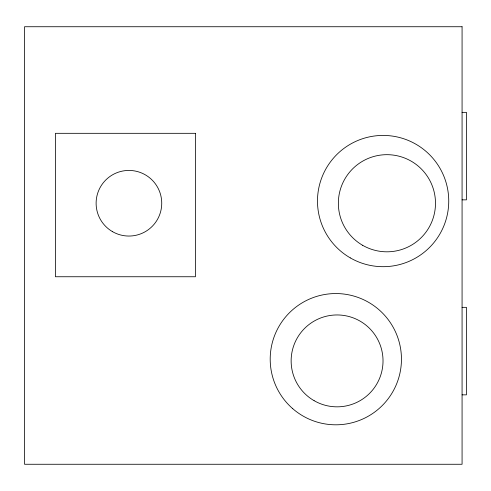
<?xml version="1.0" encoding="UTF-8"?>
<svg xmlns="http://www.w3.org/2000/svg" width="491" height="491" viewBox="0 0 491 491"><rect width="100%" height="100%" fill="white"/><g stroke="black" fill="none" stroke-linecap="round" stroke-linejoin="round"><path stroke-width="0.74" d="M462.074 112.353L466.45 112.353L466.45 199.855L462.074 199.855M462.074 307.341L466.45 307.341L466.45 394.85L462.074 394.85M462.074 26.735L24.55 26.735L24.55 464.265L462.074 464.265L462.074 26.735M195.43 133.319L55.422 133.319L55.422 276.746L195.43 276.746L195.43 133.319M292.74 408.684A65.628 65.628 0 0 0 400.239 371.742A65.628 65.628 0 0 0 314.492 297.116A65.628 65.628 0 0 0 292.74 408.684M350.298 257.892A65.628 65.628 0 0 0 448.743 201.052A65.628 65.628 0 0 0 350.298 144.219A65.628 65.628 0 0 0 350.298 257.892M314.111 400.681A45.939 45.939 0 0 0 383.023 360.891A45.939 45.939 0 0 0 314.111 321.108A45.939 45.939 0 0 0 314.111 400.681M362.64 245.304A48.566 48.566 0 0 0 435.492 203.243A48.566 48.566 0 0 0 362.64 161.183A48.566 48.566 0 0 0 362.64 245.304M112.519 231.66A32.817 32.817 0 0 0 161.735 203.243A32.817 32.817 0 0 0 112.519 174.827A32.817 32.817 0 0 0 112.519 231.66"/></g></svg>
